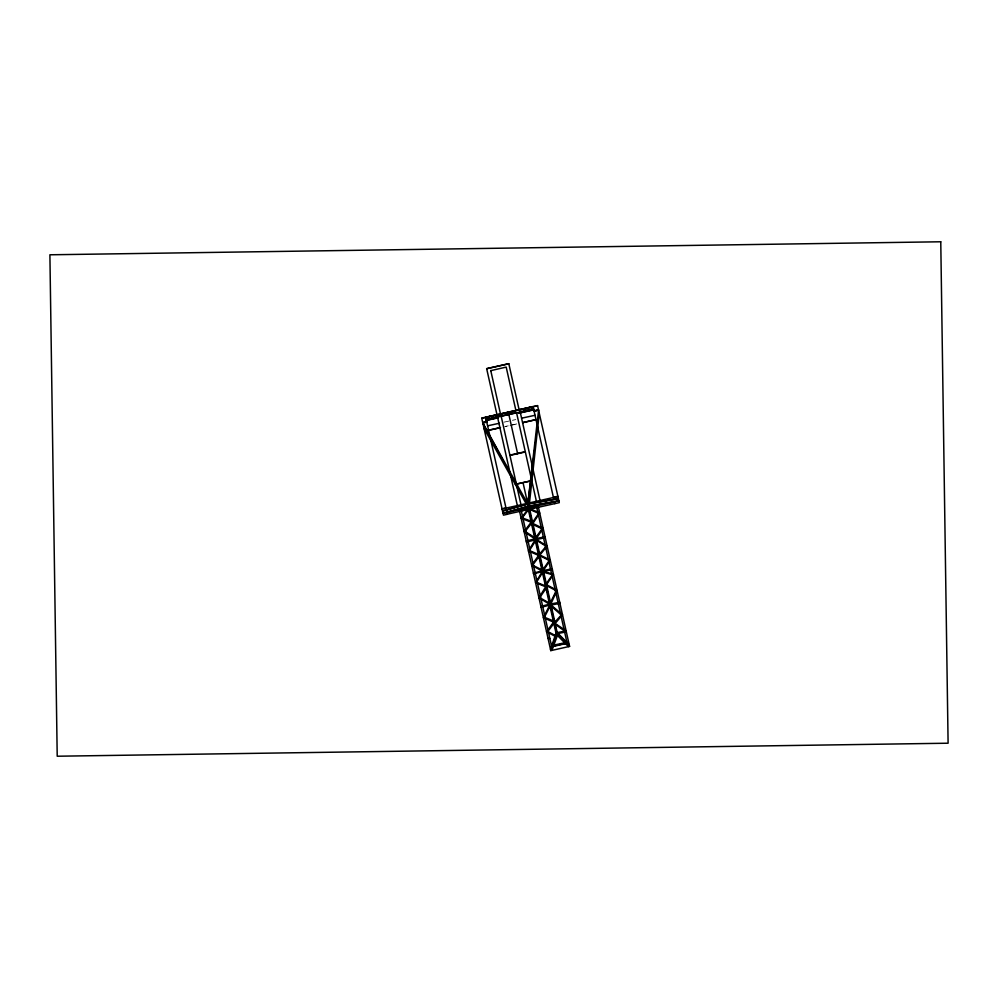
<?xml version="1.0" encoding="UTF-8"?>
<svg xmlns="http://www.w3.org/2000/svg" width="998" height="998" viewBox="0 0 998 998"><rect width="100%" height="100%" fill="white"/><g stroke="black" fill="none" stroke-linecap="round" stroke-linejoin="round"><path stroke-width="0.75" stroke-dasharray="4.99 3.74" d="M503.89 422.166L515.754 419.597M516.727 423.938L504.876 426.583L516.739 424.013"/><path stroke-width="1.5" d="M529.389 503.703L539.294 413.347L527.805 503.99L556.784 633.331L569.584 646.392L550.784 650.634L519.085 509.142M550.497 649.374L556.011 633.119L527.917 507.658M550.771 650.596L556.784 633.331M551.919 650.347L557.433 635.427L568.461 646.642M550.497 602.543L556.223 590.691L546.754 585.751M550.01 606.285L544.397 617.238L553.266 620.856M542.475 572.677L536.475 582.283L545.432 585.888M535.402 541.091L529.389 550.547L538.371 554.339M532.608 522.316L538.72 513.371L529.738 509.479M546.018 588.471L539.693 597.665L549.274 603.029M543.112 569.396L549.299 560.464L540.08 555.799M546.28 583.643L552.505 574.748L543.748 572.253M535.963 537.373L542.064 528.765L533.132 524.649M538.908 556.722L532.595 565.217L541.827 569.771M553.853 623.463L547.765 631.559L555.212 635.476M528.404 509.853L522.179 517.825L530.936 521.156M531.435 523.389L525.123 531.472L534.604 537.548M539.656 553.94L546.168 546.293L536.637 540.367M554.863 622.091L561.325 615.03L551.333 606.285M533.094 406.735L520.469 409.741L533.069 406.585L553.89 499.536L558.369 498.538L527.805 503.99L502.543 511.038L526.408 504.477M501.046 415.717L486.226 419.759L497.565 417.214M523.576 409.567L528.079 408.332M533.406 573.114L542.089 570.918L531.672 565.342L538.608 555.412L528.453 550.996L535.14 539.906L526.457 542.076M519.234 509.828L538.047 505.612M519.509 511.051L528.192 508.893L521.131 518.261L531.173 522.228L524.112 531.597L534.903 538.87L526.22 541.028M533.568 573.8L542.238 571.629L535.564 582.72L545.632 586.774L538.957 597.864L549.536 604.189L540.854 606.36M541.066 607.283L549.748 605.125L543.399 617.7L553.553 622.128L546.542 631.746L554.975 636.2M486.675 368.736L508.818 363.771M490.779 370.645L506.186 367.089L515.929 410.577M481.772 418.299L485.702 417.414M533.107 406.797L537.598 405.787M485.739 417.576L491.789 416.216M494.808 415.542L500.846 414.195M503.865 413.509L515.954 410.802L485.689 417.351L496.992 414.781L486.65 368.636L508.793 363.671L519.135 409.866M486.201 419.609L533.606 408.98M520.22 412.137L533.643 409.13M486.388 420.445L498.239 417.8M518.985 413.16L533.793 409.854M534.017 410.864L538.508 409.854M482.72 422.553L486.662 421.667M534.055 411.001L538.533 409.991M482.77 422.765L486.712 421.88M534.105 411.213L538.583 410.203L527.805 503.99L482.832 423.027L486.762 422.154M487.585 425.822L499.462 423.239M521.667 418.187L535.015 415.28M484.629 431.074L500.435 427.581M522.653 422.603L535.988 419.622L522.665 422.678M488.596 430.313L500.447 427.655M509.878 455.125L525.285 451.67M509.941 455.412L525.347 451.957M516.365 484.08L531.772 480.637M515.342 484.367L530.786 480.949M502.044 508.793L505.974 507.907M553.379 497.291L557.87 496.28M502.081 509.005L557.919 496.493M554.389 501.794L558.88 500.796L528.316 506.236L503.042 513.296L528.329 506.323L554.389 501.794L554.813 503.653L559.292 502.643L537.548 405.575L481.722 418.087L503.466 515.155L507.396 514.269L485.664 417.201M507.021 512.56L554.426 501.944M507.383 514.157L554.801 503.616M565.866 643.585L551.719 646.754L520.794 508.693M486.338 420.233L498.189 417.588M518.935 412.96L533.755 409.667M553.853 645.132L564.668 642.787M553.541 645.968L565.292 643.411M569.209 644.733L557.208 632.62L529.514 508.419L538.284 506.672M545.245 537.735L536.437 539.481L547.129 546.143L539.893 555L550.247 560.078L543.361 570.519L552.206 568.785M552.405 569.671L543.561 571.43L553.441 574.312L546.517 584.666L557.046 590.417L550.834 604.002L559.691 602.243M559.94 603.316L551.071 605.075L562.498 614.756L555.175 623.463L566.103 630.873L557.208 632.62M545.033 536.799L536.225 538.533L543.149 528.379L532.87 523.476L539.706 512.984L529.514 508.419M558.057 633.481L566.328 631.859M527.83 504.065L553.89 499.536M548.052 638.458L549.861 638.458M555.375 624.386L564.768 631.135M484.055 428.516L526.495 504.352L482.832 423.027M531.547 409.604L530.973 407.047L500.485 413.983L490.754 370.545M520.195 412.037L540.005 500.447M537.897 504.926L569.596 646.43M536.375 501.196L516.54 412.661L501.146 416.116L520.968 504.651M536.4 505.986L567.151 643.298M508.83 414.395L517.625 453.691M523.014 482.595L527.618 503.154M497.54 417.114L517.338 505.524M940.765 241.778L49.9 254.789L57.21 756.222L285.528 752.891A2811.715 0.624 -0.8 0 0 476.595 750.097L948.1 743.211L940.765 241.778"/></g></svg>
